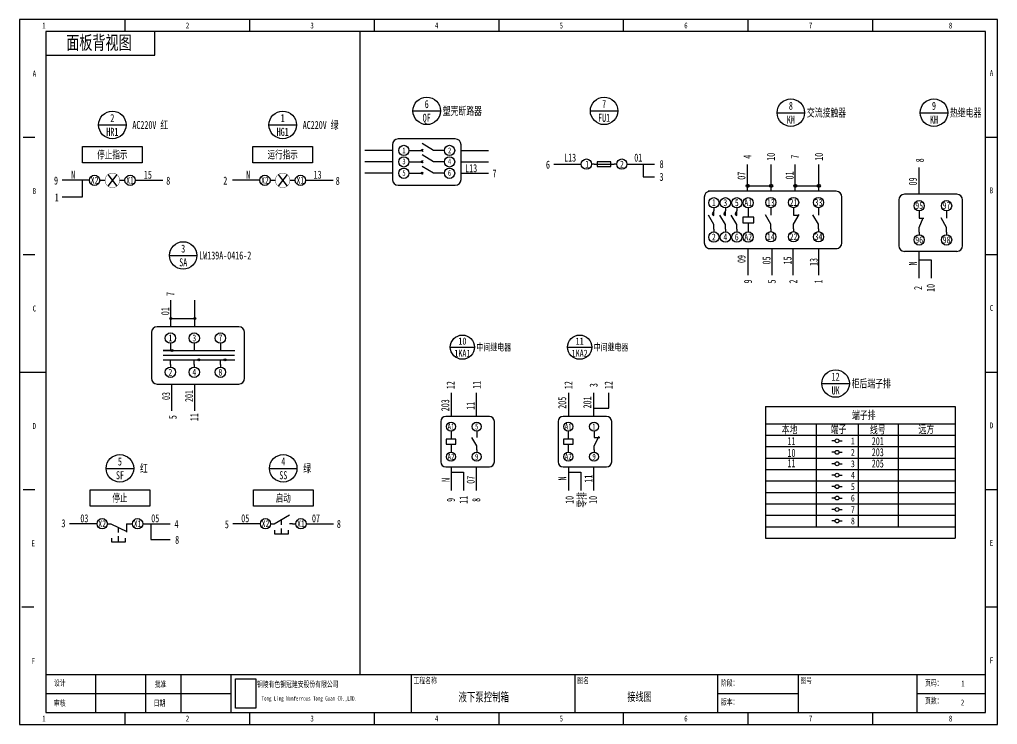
# Model space of a CAD drawing. Header units: millimetres. Extents: x 401220 to 2750366, y -101310 to 943175.
# Drawn here: x 1243198 to 1300217, y 11312 to 52416 of the extents above; entities that cross this region are included whole.
import ezdxf
from ezdxf.enums import TextEntityAlignment as Align

# ---------------------------------------------------------------- set-up
doc = ezdxf.new("R2010")
doc.units = ezdxf.units.MM
doc.linetypes.add('事故照明', pattern=[800, 600, 0, -200, 0])
doc.layers.add('SW', color=8, linetype='Continuous', lineweight=20)
doc.styles.add('IDQSTYLE', font='NSimSun.ttf', dxfattribs={"width": 0.7})
doc.styles.add('标准', font='NSimSun.ttf', dxfattribs={"width": 0.667})

msp = doc.modelspace()

# ---------------------------------------------------------------- hatches: boundary and pattern name
h = msp.add_hatch(color=256)
h.dxf.hatch_style = 1
h.paths.add_polyline_path([(1285647.7, 42811.6), (1285647.7, 42721.4), (1285737.9, 42721.4, 0.4142136)])
h.paths.add_polyline_path([(1285737.9, 42721.4), (1285647.7, 42721.4), (1285647.7, 42631.2, 0.4142136)])
h.paths.add_polyline_path([(1285647.7, 42721.4), (1285647.7, 42811.6, 0.4142136), (1285557.5, 42721.4, 0.4142136), (1285647.7, 42631.2)])
h.paths.add_polyline_path([(1287023.6, 42811.6, 0.4142136), (1286933.4, 42721.4), (1287023.6, 42721.4)])
h.paths.add_polyline_path([(1287023.6, 42721.4), (1286933.4, 42721.4, 0.4142136), (1287023.6, 42631.2)])
h.paths.add_polyline_path([(1287113.8, 42721.4, 0.4142136), (1287023.6, 42811.6), (1287023.6, 42631.2, 0.4142136)])
h = msp.add_hatch(color=256)
h.dxf.hatch_style = 1
h.paths.add_polyline_path([(1288426.8, 42811.6), (1288426.8, 42721.4), (1288517, 42721.4, 0.4142136)])
h.paths.add_polyline_path([(1288517, 42721.4), (1288426.8, 42721.4), (1288426.8, 42631.2, 0.4142136)])
h.paths.add_polyline_path([(1288426.8, 42721.4), (1288426.8, 42811.6, 0.4142136), (1288336.6, 42721.4, 0.4142136), (1288426.8, 42631.2)])
h.paths.add_polyline_path([(1289802.7, 42811.6, 0.4142136), (1289712.5, 42721.4), (1289802.7, 42721.4)])
h.paths.add_polyline_path([(1289802.7, 42721.4), (1289712.5, 42721.4, 0.4142136), (1289802.7, 42631.2)])
h.paths.add_polyline_path([(1289893, 42721.4, 0.4142136), (1289802.7, 42811.6), (1289802.7, 42631.2, 0.4142136)])
h = msp.add_hatch(color=256)
h.dxf.hatch_style = 1
h.paths.add_polyline_path([(1252074.1, 34984.1, 0.4142136), (1252014.7, 35043.4), (1252014.7, 34924.7, 0.4142136)])
h.paths.add_polyline_path([(1252014.7, 35043.4, 0.4142136), (1251955.3, 34984.1, 0.4142136), (1252014.7, 34924.7)])
h = msp.add_hatch(color=256)
h.dxf.hatch_style = 1
h.paths.add_polyline_path([(1253474.3, 34984.1, 0.4142136), (1253414.9, 35043.4), (1253414.9, 34924.7, 0.4142136)])
h.paths.add_polyline_path([(1253414.9, 35043.4, 0.4142136), (1253355.6, 34984.1, 0.4142136), (1253414.9, 34924.7)])
h = msp.add_hatch(color=256)
h.dxf.hatch_style = 1
h.paths.add_polyline_path([(1252143.6, 33110.2, 1), (1252027.9, 33110.2)])
h.paths.add_polyline_path([(1252027.9, 33110.2, 1), (1252143.6, 33110.2)])
h = msp.add_hatch(color=256)
h.dxf.hatch_style = 1
h.paths.add_polyline_path([(1253596.6, 32576.6), (1253712.3, 32576.6, 1)])
h.paths.add_polyline_path([(1253712.3, 32576.6), (1253596.6, 32576.6, 1)])
h = msp.add_hatch(color=256)
h.dxf.hatch_style = 1
h.paths.add_polyline_path([(1255117.9, 32576.6), (1255233.6, 32576.6, 1)])
h.paths.add_polyline_path([(1255233.6, 32576.6), (1255117.9, 32576.6, 1)])

# ---------------------------------------------------------------- linework, layer by layer
at = {"ltscale": 4}
for p, q in [((1249356.2, 51723.9), (1249356.2, 52415.9)), ((1256622.1, 51723.9), (1256622.1, 52415.9)), ((1263887.9, 51723.9), (1263887.9, 52415.9)), ((1271153.7, 51723.9), (1271153.7, 52415.9)), ((1278419.6, 51723.9), (1278419.6, 52415.9)), ((1285685.4, 51723.9), (1285685.4, 52415.9)), ((1292951.2, 51723.9), (1292951.2, 52415.9)), ((1251086.2, 50339.9), (1251086.2, 51723.9)), ((1244720, 50339.9), (1251086.2, 50339.9)), ((1243405.2, 45565.2), (1244097.2, 45565.2)), ((1299525.1, 45565.2), (1300217.1, 45565.2)), ((1243405.2, 38714.6), (1244097.2, 38714.6)), ((1299525.1, 38714.6), (1300217.1, 38714.6)), ((1243197.6, 31863.9), (1244720, 31863.9)), ((1299525.1, 31863.9), (1300217.1, 31863.9)), ((1290752.9, 27847.8), (1290565.4, 27847.8)), ((1290977.9, 27847.8), (1291165.4, 27847.8)), ((1290752.9, 27180.9), (1290565.4, 27180.9)), ((1290977.9, 27180.9), (1291165.4, 27180.9)), ((1290752.9, 26513.9), (1290565.4, 26513.9)), ((1290977.9, 26513.9), (1291165.4, 26513.9)), ((1290752.9, 25846.9), (1290565.4, 25846.9)), ((1290752.9, 25846.9), (1290565.4, 25846.9)), ((1290977.9, 25846.9), (1291165.4, 25846.9)), ((1290977.9, 25846.9), (1291165.4, 25846.9)), ((1290752.9, 25179.9), (1290565.4, 25179.9)), ((1290977.9, 25179.9), (1291165.4, 25179.9)), ((1243405.2, 25013.3), (1244097.2, 25013.3)), ((1299525.1, 25013.3), (1300217.1, 25013.3)), ((1290752.9, 24512.9), (1290565.4, 24512.9)), ((1290977.9, 24512.9), (1291165.4, 24512.9)), ((1290752.9, 23845.9), (1290565.4, 23845.9)), ((1290977.9, 23845.9), (1291165.4, 23845.9)), ((1290752.9, 23178.9), (1290565.4, 23178.9)), ((1290752.9, 23178.9), (1290565.4, 23178.9)), ((1290977.9, 23178.9), (1291165.4, 23178.9)), ((1290977.9, 23178.9), (1291165.4, 23178.9)), ((1243336, 18162.6), (1244028, 18162.6)), ((1299525.1, 18162.6), (1300217.1, 18162.6)), ((1244720, 14218.3), (1299525.1, 14218.3)), ((1247626.3, 14218.3), (1247626.3, 12004)), ((1250532.6, 14218.3), (1250532.6, 12004)), ((1252608.6, 14218.3), (1252608.6, 12004)), ((1255514.9, 14218.3), (1255514.9, 12004)), ((1266033.1, 14218.3), (1266033.1, 12004)), ((1275582.4, 14218.3), (1275582.4, 12004)), ((1283886.2, 14218.3), (1283886.2, 12004)), ((1288591.7, 14218.3), (1288591.7, 12004)), ((1295511.6, 14218.3), (1295511.6, 12004)), ((1244720, 13111.2), (1255514.9, 13111.2)), ((1283886.2, 13111.2), (1288591.7, 13111.2)), ((1295511.6, 13111.2), (1299525.1, 13111.2)), ((1249356.2, 11312), (1249356.2, 12004)), ((1256622.1, 11312), (1256622.1, 12004)), ((1263887.9, 11312), (1263887.9, 12004)), ((1271153.7, 11312), (1271153.7, 12004)), ((1278419.6, 11312), (1278419.6, 12004)), ((1285685.4, 11312), (1285685.4, 12004)), ((1292951.2, 11312), (1292951.2, 12004))]:
    msp.add_line(p, q, dxfattribs=at)
for p, q in [((1263044.3, 51723.9), (1263044.3, 14218.3)), ((1266137.6, 47087.3), (1267738.4, 47087.3)), ((1276481.2, 47087.3), (1278081.9, 47087.3)), ((1287371.6, 46986), (1288972.4, 46986)), ((1295716.8, 46986), (1297317.5, 46986)), ((1247807.5, 46268.9), (1249408.3, 46268.9)), ((1257739.9, 46268.9), (1259340.7, 46268.9)), ((1264937.1, 45117.9), (1264937.1, 43091.9)), ((1268605.5, 45451.4), (1265270.6, 45451.4)), ((1267340.5, 44784.4), (1266673.5, 45184.6)), ((1268939, 43091.9), (1268939, 45117.9)), ((1246865.4, 45017.3), (1250350.3, 45017.3)), ((1246865.4, 44067.7), (1246865.4, 45017.3)), ((1250350.3, 45017.3), (1250350.3, 44067.7)), ((1256797.9, 45017.3), (1260282.8, 45017.3)), ((1256797.9, 44067.7), (1256797.9, 45017.3)), ((1260282.8, 45017.3), (1260282.8, 44067.7)), ((1264937.1, 44784.4), (1263336.3, 44784.4)), ((1265904.2, 44784.4), (1266673.5, 44784.4)), ((1266730, 44724.8), (1266617, 44844)), ((1266719, 44853), (1266629.4, 44712.3)), ((1267339.8, 44119.2), (1266672.8, 44519.4)), ((1267971.9, 44784.4), (1267340.5, 44784.4)), ((1268939, 44786.6), (1270539.8, 44786.6)), ((1250350.3, 44067.7), (1246865.4, 44067.7)), ((1260282.8, 44067.7), (1256797.9, 44067.7)), ((1264937.1, 44117.4), (1263336.3, 44117.4)), ((1265904.2, 44117.4), (1266673.5, 44117.4)), ((1266729.3, 44059.7), (1266616.3, 44178.8)), ((1266718.3, 44187.8), (1266628.7, 44047.1)), ((1267971.9, 44117.4), (1267340.5, 44117.4)), ((1268939, 44119.6), (1270539.8, 44119.6)), ((1275948.2, 43967.7), (1274347.4, 43967.7)), ((1276695.2, 43985.8), (1276547.6, 43985.8)), ((1276695.2, 43985.8), (1276878.8, 43985.8)), ((1276878.8, 44119.2), (1276878.8, 43852.4)), ((1277679.2, 44119.2), (1276878.8, 44119.2)), ((1276878.8, 43985.8), (1277679.2, 43985.8)), ((1277679.2, 43852.4), (1277679.2, 44119.2)), ((1277679.2, 43985.8), (1277872, 43985.8)), ((1278015, 43985.8), (1277872, 43985.8)), ((1278614.9, 43986.3), (1280215.6, 43986.3)), ((1279550.5, 43986.3), (1279550.5, 43246.9)), ((1285647.7, 42400), (1285647.7, 43962.9)), ((1287026.5, 42400), (1287026.5, 43962.9)), ((1288426.8, 42400), (1288426.8, 43962.9)), ((1289802.7, 42400), (1289802.7, 43962.9)), ((1248350.4, 43382.1), (1248862.7, 42699.1)), ((1258282.9, 43382.1), (1258795.1, 42699.1)), ((1264937.1, 43450.5), (1263336.3, 43450.5)), ((1265904.2, 43450.5), (1266673.5, 43450.5)), ((1266730, 43392.7), (1266617, 43511.8)), ((1266719, 43520.8), (1266629.4, 43380.1)), ((1267340.5, 43452.3), (1266673.5, 43852.4)), ((1267971.9, 43450.5), (1267340.5, 43450.5)), ((1268939, 43452.6), (1270539.8, 43452.6)), ((1276878.8, 43852.4), (1277679.2, 43852.4)), ((1295648.1, 42230.7), (1295648.1, 43793.6)), ((1247273.9, 43040.6), (1245673.1, 43040.6)), ((1246850.5, 43040.6), (1246850.5, 42053.2)), ((1247872.8, 43040.6), (1248072.9, 43040.6)), ((1248072.9, 43040.6), (1248179.7, 43040.6)), ((1249033.4, 43040.6), (1249140.1, 43040.6)), ((1249140.1, 43040.6), (1249340.2, 43040.6)), ((1249941.9, 43040.6), (1251542.6, 43040.6)), ((1257206.3, 43040.6), (1255605.6, 43040.6)), ((1257805.3, 43040.6), (1258005.4, 43040.6)), ((1258005.4, 43040.6), (1258112.1, 43040.6)), ((1258965.9, 43040.6), (1259072.6, 43040.6)), ((1259072.6, 43040.6), (1259272.7, 43040.6)), ((1259874.3, 43040.6), (1261475.1, 43040.6)), ((1279550.5, 43246.9), (1280215.6, 43246.9)), ((1265270.6, 42758.4), (1268605.5, 42758.4)), ((1288426.8, 42400), (1283343.1, 42400)), ((1290160.1, 42400), (1285076.4, 42400)), ((1290193.8, 42400), (1285110.1, 42400)), ((1285647.7, 42721.4), (1287023.6, 42721.4)), ((1290812.8, 42400), (1285729.1, 42400)), ((1288426.8, 42721.4), (1289802.7, 42721.4)), ((1297852.2, 42230.7), (1294794, 42230.7)), ((1246850.5, 42053.2), (1245673.1, 42053.2)), ((1283121.2, 42066.5), (1283121.2, 39398.5)), ((1291146.3, 39398.5), (1291146.3, 42066.5)), ((1294460.5, 41897.2), (1294460.5, 39229.2)), ((1298185.7, 39229.2), (1298185.7, 41897.2)), ((1283681.7, 41429.8), (1283681.7, 41263.8)), ((1283681.7, 40997), (1283681.7, 41263.8)), ((1284351, 41429.8), (1284351, 41263.8)), ((1284351, 40997), (1284351, 41263.8)), ((1285018, 41429.8), (1285018, 41263.8)), ((1285018, 40997), (1285018, 41263.8)), ((1285682.6, 41429.8), (1285682.6, 41263.8)), ((1285682.6, 41263.8), (1285682.6, 40890.3)), ((1287004.6, 41444.8), (1287004.6, 41278.8)), ((1287004.6, 41278.8), (1287004.6, 41012)), ((1288328.5, 41444.8), (1288328.5, 41278.8)), ((1288328.5, 41278.8), (1288328.5, 41012)), ((1289782.5, 41444.8), (1289782.5, 41278.8)), ((1289782.5, 41278.8), (1289782.5, 41012)), ((1295653.7, 41260.5), (1295653.7, 41094.5)), ((1295653.7, 41094.5), (1295653.7, 40827.7)), ((1297249.4, 41260.5), (1297249.4, 41094.5)), ((1297249.4, 41094.5), (1297249.4, 40827.7)), ((1283681.7, 40463.4), (1283361.5, 41018)), ((1284351, 40463.4), (1284030.9, 41018)), ((1285018, 40463.4), (1284697.9, 41018)), ((1285362.5, 40890.3), (1285362.5, 40570.1)), ((1286002.8, 40890.3), (1285362.5, 40890.3)), ((1285362.5, 40570.1), (1286002.8, 40570.1)), ((1285682.6, 40570.1), (1285682.6, 40196.6)), ((1286002.8, 40570.1), (1286002.8, 40890.3)), ((1287004.6, 40478.4), (1286684.5, 41033)), ((1288328.5, 40478.4), (1288654, 41042.2)), ((1288328.5, 41012), (1288636.6, 41012)), ((1289782.5, 40478.4), (1289462.3, 41033)), ((1295653.7, 40294.1), (1295888.1, 40848.6)), ((1295653.7, 40827.7), (1295924.3, 40827.7)), ((1297249.4, 40294.1), (1296929.2, 40848.6)), ((1283681.7, 40196.6), (1283681.7, 40463.4)), ((1283681.7, 40196.6), (1283681.7, 40033.4)), ((1284351, 40196.6), (1284351, 40463.4)), ((1284351, 40196.6), (1284351, 40033.4)), ((1285018, 40196.6), (1285018, 40463.4)), ((1285018, 40196.6), (1285018, 40033.4)), ((1285682.6, 40196.6), (1285682.6, 40033.4)), ((1287004.6, 40211.6), (1287004.6, 40478.4)), ((1287004.6, 40211.6), (1287004.6, 40048.4)), ((1288328.5, 40211.6), (1288328.5, 40478.4)), ((1288328.5, 40211.6), (1288328.5, 40048.4)), ((1289782.5, 40211.6), (1289782.5, 40478.4)), ((1289782.5, 40211.6), (1289782.5, 40048.4)), ((1295653.7, 40027.3), (1295653.7, 40294.1)), ((1295653.7, 40027.3), (1295653.7, 39864.1)), ((1297249.4, 40027.3), (1297249.4, 40294.1)), ((1297249.4, 40027.3), (1297249.4, 39864.1)), ((1283343.1, 39065), (1288492.3, 39065)), ((1285076.4, 39065), (1290225.6, 39065)), ((1285110.1, 39065), (1290259.3, 39065)), ((1285680, 37502.2), (1285680, 39065)), ((1285729.1, 39065), (1290878.3, 39065)), ((1287083.2, 37502.2), (1287083.2, 39065)), ((1288309.7, 37502.2), (1288309.7, 39065)), ((1289802.7, 37502.2), (1289802.7, 39065)), ((1297852.2, 38895.7), (1294794, 38895.7)), ((1295648.1, 37332.9), (1295648.1, 38895.7)), ((1251939.6, 38661.8), (1253540.4, 38661.8)), ((1295648.1, 38398.8), (1296348.1, 38398.8)), ((1296348.1, 38398.8), (1296348.1, 37332.9)), ((1252014.7, 34498.1), (1252014.7, 36061)), ((1253414.9, 34498.1), (1253414.9, 36061)), ((1252014.7, 34984.1), (1253414.9, 34984.1)), ((1254687.3, 34498.1), (1251219.7, 34498.1)), ((1254587.8, 34498.1), (1251219.7, 34498.1)), ((1255981.8, 34498.1), (1252514.1, 34498.1)), ((1255882.3, 34498.1), (1252514.1, 34498.1)), ((1244720, 33727.4), (1244720, 31839.9)), ((1250886.2, 34164.6), (1250886.2, 31496.7)), ((1256315.3, 31496.7), (1256315.3, 34164.6)), ((1251992.8, 33110.2), (1251577.5, 33110.2)), ((1251577.5, 33110.2), (1255752.6, 33110.2)), ((1251992.8, 33542.9), (1251992.8, 33376.9)), ((1251992.8, 33376.9), (1251992.8, 33110.2)), ((1253386.6, 33542.9), (1253386.6, 33376.9)), ((1253386.6, 33376.9), (1253386.6, 33110.2)), ((1254907.9, 33542.9), (1254907.9, 33376.9)), ((1254907.9, 33376.9), (1254907.9, 33110.2)), ((1268313.6, 33312.1), (1269724, 33312.1)), ((1275152.4, 33312.1), (1276562.8, 33312.1)), ((1251577.5, 32576.6), (1255745.8, 32576.6)), ((1251992.8, 32309.8), (1251992.8, 32576.6)), ((1253386.6, 32309.8), (1253386.6, 32576.6)), ((1254907.9, 32309.8), (1254907.9, 32576.6)), ((1251992.8, 32309.8), (1251992.8, 32146.5)), ((1253386.6, 32309.8), (1253386.6, 32146.5)), ((1254907.9, 32309.8), (1254907.9, 32146.5)), ((1251219.7, 31163.2), (1254653.3, 31163.2)), ((1252071.3, 29600.3), (1252071.3, 31163.2)), ((1252514.1, 31163.2), (1255981.8, 31163.2)), ((1253410.1, 29600.3), (1253410.1, 31163.2)), ((1289981.3, 31189.9), (1291582.1, 31189.9)), ((1268382.8, 29271.5), (1268382.8, 30648.5)), ((1269849.8, 29271.5), (1269849.8, 30648.5)), ((1275221.6, 29271.5), (1275221.6, 30648.5)), ((1276688.7, 29271.5), (1276688.7, 30648.5)), ((1277559.8, 29746.4), (1277559.8, 30640.3)), ((1276688.7, 29746.4), (1277559.8, 29746.4)), ((1286702.1, 29847.6), (1286702.1, 28847.2)), ((1286702.1, 29847.6), (1297373.9, 29847.6)), ((1287084.5, 29847.6), (1297756.4, 29847.6)), ((1297756.4, 29847.6), (1297756.4, 28847.2)), ((1270591, 29271.5), (1268054.2, 29271.5)), ((1277429.9, 29271.5), (1274893.1, 29271.5)), ((1267760.4, 28977.7), (1267760.4, 26627)), ((1270884.9, 26627), (1270884.9, 28977.7)), ((1274599.2, 28977.7), (1274599.2, 26627)), ((1277723.7, 26627), (1277723.7, 28977.7)), ((1286702.1, 28847.2), (1297756.4, 28847.2)), ((1286702.1, 28847.2), (1286702.1, 28180.2)), ((1289652.7, 28847.2), (1289652.7, 28180.2)), ((1292086.9, 28847.2), (1292086.9, 28180.2)), ((1294422.5, 28847.2), (1294422.5, 28180.2)), ((1297756.4, 28847.2), (1297756.4, 28180.2)), ((1268073, 27941.3), (1268073, 27659.2)), ((1268637.2, 27941.3), (1268073, 27941.3)), ((1268355.1, 28416.7), (1268355.1, 28270.4)), ((1268355.1, 28270.4), (1268355.1, 27941.3)), ((1268637.2, 27659.2), (1268637.2, 27941.3)), ((1269854.7, 27565.2), (1269572.6, 28053.8)), ((1269854.7, 28416.7), (1269854.7, 28270.4)), ((1269854.7, 28270.4), (1269854.7, 28035.3)), ((1274911.8, 27941.3), (1274911.8, 27659.2)), ((1275476, 27941.3), (1274911.8, 27941.3)), ((1275193.9, 28416.7), (1275193.9, 28270.4)), ((1275193.9, 28270.4), (1275193.9, 27941.3)), ((1275476, 27659.2), (1275476, 27941.3)), ((1276693.5, 28416.7), (1276693.5, 28270.4)), ((1276693.5, 28270.4), (1276693.5, 28035.3)), ((1276693.5, 27565.2), (1276995.8, 28120.6)), ((1276693.5, 28035.3), (1277027.3, 28035.3)), ((1286702.1, 28180.2), (1286702.1, 27513.2)), ((1286702.1, 28180.2), (1286702.1, 27513.2)), ((1286702.1, 28180.2), (1297373.9, 28180.2)), ((1287084.5, 28180.2), (1297756.4, 28180.2)), ((1289652.7, 28180.2), (1289652.7, 27513.2)), ((1292086.9, 28180.2), (1292086.9, 27513.2)), ((1294421.4, 28180.2), (1294421.4, 27513.2)), ((1297756.4, 28180.2), (1297756.4, 27513.2)), ((1297756.4, 28180.2), (1297756.4, 27513.2)), ((1268073, 27659.2), (1268637.2, 27659.2)), ((1268355.1, 27659.2), (1268355.1, 27330.1)), ((1269854.7, 27330.1), (1269854.7, 27565.2)), ((1274911.8, 27659.2), (1275476, 27659.2)), ((1275193.9, 27659.2), (1275193.9, 27330.1)), ((1276693.5, 27330.1), (1276693.5, 27565.2)), ((1286702.1, 27513.2), (1286702.1, 26846.2)), ((1286702.1, 27513.2), (1286702.1, 26846.2)), ((1286702.1, 27513.2), (1297373.9, 27513.2)), ((1287084.5, 27513.2), (1297756.4, 27513.2)), ((1289652.7, 27513.2), (1289652.7, 26846.2)), ((1292086.9, 27513.2), (1292086.9, 26846.2)), ((1294421.4, 27513.2), (1294421.4, 26846.2)), ((1297756.4, 27513.2), (1297756.4, 26846.2)), ((1297756.4, 27513.2), (1297756.4, 26846.2)), ((1268355.1, 27330.1), (1268355.1, 27186.3)), ((1269854.7, 27330.1), (1269854.7, 27186.3)), ((1275193.9, 27330.1), (1275193.9, 27186.3)), ((1276693.5, 27330.1), (1276693.5, 27186.3)), ((1286702.1, 26846.2), (1286702.1, 26179.2)), ((1286702.1, 26846.2), (1286702.1, 26179.2)), ((1286702.1, 26846.2), (1297373.9, 26846.2)), ((1287084.5, 26846.2), (1297756.4, 26846.2)), ((1289652.7, 26846.2), (1289652.7, 26179.2)), ((1292086.9, 26846.2), (1292086.9, 26179.2)), ((1294421.4, 26846.2), (1294421.4, 26179.2)), ((1297756.4, 26846.2), (1297756.4, 26179.2)), ((1297756.4, 26846.2), (1297756.4, 26179.2)), ((1248250.8, 26246.1), (1249851.6, 26246.1)), ((1257773.9, 26246.1), (1259374.7, 26246.1)), ((1268054.2, 26333.1), (1270591, 26333.1)), ((1268382.8, 24956.1), (1268382.8, 26333.1)), ((1269849.8, 24956.1), (1269849.8, 26333.1)), ((1274893.1, 26333.1), (1277429.9, 26333.1)), ((1275221.6, 24956.1), (1275221.6, 26333.1)), ((1276688.7, 24956.1), (1276688.7, 26333.1)), ((1268382.8, 26022.1), (1269082.7, 26022.1)), ((1269082.7, 26022.1), (1269082.7, 24956.1)), ((1275221.6, 26022.1), (1275921.6, 26022.1)), ((1275921.6, 26022.1), (1275921.6, 24956.1)), ((1286702.1, 26179.2), (1286702.1, 25512.2)), ((1286702.1, 26179.2), (1286702.1, 25512.2)), ((1286702.1, 26179.2), (1297373.9, 26179.2)), ((1287084.5, 26179.2), (1297756.4, 26179.2)), ((1289652.7, 26179.2), (1289652.7, 25512.2)), ((1292086.9, 26179.2), (1292086.9, 25512.2)), ((1294421.4, 26179.2), (1294421.4, 25512.2)), ((1297756.4, 26179.2), (1297756.4, 25512.2)), ((1297756.4, 26179.2), (1297756.4, 25512.2)), ((1286702.1, 25512.2), (1297373.9, 25512.2)), ((1286702.1, 25512.2), (1286702.1, 24845.2)), ((1286702.1, 25512.2), (1286702.1, 24845.2)), ((1287084.5, 25512.2), (1297756.4, 25512.2)), ((1289652.7, 25512.2), (1289652.7, 24845.2)), ((1292086.9, 25512.2), (1292086.9, 24845.2)), ((1294421.4, 25512.2), (1294421.4, 24845.2)), ((1297756.4, 25512.2), (1297756.4, 24845.2)), ((1297756.4, 25512.2), (1297756.4, 24845.2)), ((1247308.7, 24994.5), (1250793.7, 24994.5)), ((1247308.7, 24044.9), (1247308.7, 24994.5)), ((1250793.7, 24994.5), (1250793.7, 24044.9)), ((1256831.8, 24994.5), (1260316.8, 24994.5)), ((1256831.8, 24044.9), (1256831.8, 24994.5)), ((1260316.8, 24994.5), (1260316.8, 24044.9)), ((1286702.1, 24845.2), (1286702.1, 24178.2)), ((1286702.1, 24845.2), (1286702.1, 24178.2)), ((1286702.1, 24845.2), (1297373.9, 24845.2)), ((1287084.5, 24845.2), (1297756.4, 24845.2)), ((1289652.7, 24845.2), (1289652.7, 24178.2)), ((1292086.9, 24845.2), (1292086.9, 24178.2)), ((1294421.4, 24845.2), (1294421.4, 24178.2)), ((1297756.4, 24845.2), (1297756.4, 24178.2)), ((1297756.4, 24845.2), (1297756.4, 24178.2)), ((1250793.7, 24044.9), (1247308.7, 24044.9)), ((1260316.8, 24044.9), (1256831.8, 24044.9)), ((1286702.1, 24178.2), (1286702.1, 23511.2)), ((1286702.1, 24178.2), (1286702.1, 23511.2)), ((1286702.1, 24178.2), (1297373.9, 24178.2)), ((1287084.5, 24178.2), (1297756.4, 24178.2)), ((1289652.7, 24178.2), (1289652.7, 23511.2)), ((1292086.9, 24178.2), (1292086.9, 23511.2)), ((1294421.4, 24178.2), (1294421.4, 23511.2)), ((1297756.4, 24178.2), (1297756.4, 23511.2)), ((1297756.4, 24178.2), (1297756.4, 23511.2)), ((1258039.4, 23017.8), (1258938.3, 23532.4)), ((1286702.1, 23511.2), (1286702.1, 22844.2)), ((1286702.1, 23511.2), (1286702.1, 22844.2)), ((1286702.1, 23511.2), (1297373.9, 23511.2)), ((1287084.5, 23511.2), (1297756.4, 23511.2)), ((1289652.7, 23511.2), (1289652.7, 22844.2)), ((1292086.9, 23511.2), (1292086.9, 22844.2)), ((1294421.4, 23511.2), (1294421.4, 22844.2)), ((1297756.4, 23511.2), (1297756.4, 22844.2)), ((1297756.4, 23511.2), (1297756.4, 22844.2)), ((1247717.2, 23017.8), (1246116.4, 23017.8)), ((1248316.2, 23017.8), (1248516.3, 23017.8)), ((1248516.3, 23017.8), (1249455.8, 22572)), ((1249427, 23017.8), (1249783.6, 23017.8)), ((1249427, 23017.8), (1249427, 22517.3)), ((1250385.2, 23017.8), (1251986, 23017.8)), ((1250848.4, 23017.8), (1250848.4, 22181.2)), ((1257240.3, 23017.8), (1255639.5, 23017.8)), ((1257839.3, 23017.8), (1258039.4, 23017.8)), ((1258477.7, 22947.2), (1258477.7, 23261.2)), ((1259106.6, 23017.8), (1258947.3, 23017.8)), ((1259106.6, 23017.8), (1259306.7, 23017.8)), ((1259908.3, 23017.8), (1261509.1, 23017.8)), ((1286702.1, 22844.2), (1286702.1, 22177.2)), ((1286702.1, 22844.2), (1286702.1, 22177.2)), ((1286702.1, 22844.2), (1297373.9, 22844.2)), ((1287084.5, 22844.2), (1297756.4, 22844.2)), ((1297756.4, 22844.2), (1297756.4, 22177.2)), ((1297756.4, 22844.2), (1297756.4, 22177.2)), ((1248959.5, 22513.7), (1248959.5, 22807.5)), ((1248959.5, 21953.6), (1248959.5, 22292.1)), ((1258071, 22646.4), (1258071, 22417.3)), ((1258071, 22417.3), (1258884.4, 22417.3)), ((1258477.7, 22417.3), (1258477.7, 22731.3)), ((1258884.4, 22417.3), (1258884.4, 22646.4)), ((1248552.8, 22182.6), (1248552.8, 21953.6)), ((1248552.8, 21953.6), (1249366.2, 21953.6)), ((1249366.2, 21953.6), (1249366.2, 22182.6)), ((1250848.4, 22181.2), (1250848.4, 22086.9)), ((1250848.4, 22086.9), (1251986, 22086.9)), ((1286702.1, 22177.2), (1297756.4, 22177.2))]:
    msp.add_line(p, q)
at = {"linetype": '事故照明'}
msp.add_line((1251577.5, 32838.6), (1255732, 32838.6), dxfattribs=at)
at = {"ltscale": 4}
for points in [[(1243197.6, 11312), (1300217.1, 11312), (1300217.1, 52415.9), (1243197.6, 52415.9)], [(1244720, 12004), (1299525.1, 12004), (1299525.1, 51723.9), (1244720, 51723.9)]]:
    msp.add_lwpolyline(points, close=True, dxfattribs=at)
at = {"const_width": 21.3}
for points in [[(1248179.7, 43040.6, 1), (1249033.4, 43040.6, 1)], [(1258112.1, 43040.6, 1), (1258965.9, 43040.6, 1)]]:
    msp.add_lwpolyline(points, format="xyb", close=True, dxfattribs=at)
for points in [[(1248862.7, 43382.1), (1248350.4, 42699.1)], [(1258795.1, 43382.1), (1258282.9, 42699.1)]]:
    msp.add_lwpolyline(points)
msp.add_lwpolyline([(1255785.7, 13966.8), (1256966.6, 13966.8), (1256966.6, 12255), (1255785.7, 12255)], close=True)
for centre, radius in [((1266938, 47087.3), 800.4), ((1277281.5, 47087.3), 800.4), ((1288172, 46986), 800.4), ((1296517.2, 46986), 800.4), ((1248607.9, 46268.9), 800.4), ((1258540.3, 46268.9), 800.4), ((1265604.1, 44784.4), 300.1), ((1268272, 44784.4), 300.1), ((1265604.1, 44117.4), 300.1), ((1268272, 44117.4), 300.1), ((1276247.5, 43985.8), 300.1), ((1278315.1, 43985.8), 300.1), ((1247572.7, 43040.6), 300.1), ((1249640.4, 43040.6), 300.1), ((1257505.2, 43040.6), 300.1), ((1259572.8, 43040.6), 300.1), ((1265604.1, 43450.5), 300.1), ((1268272, 43450.5), 300.1), ((1285647.7, 42721.4), 90.2), ((1287023.6, 42721.4), 90.2), ((1288426.8, 42721.4), 90.2), ((1289802.7, 42721.4), 90.2), ((1283681.7, 41729.9), 300.1), ((1284351, 41729.9), 300.1), ((1285018, 41729.9), 300.1), ((1285682.6, 41729.9), 300.1), ((1287004.6, 41745), 300.1), ((1288328.5, 41745), 300.1), ((1289782.5, 41745), 300.1), ((1295653.7, 41560.6), 300.1), ((1297249.4, 41560.6), 300.1), ((1283681.7, 39733.2), 300.1), ((1284351, 39733.2), 300.1), ((1285018, 39733.2), 300.1), ((1285682.6, 39733.2), 300.1), ((1287004.6, 39748.3), 300.1), ((1288328.5, 39748.3), 300.1), ((1289782.5, 39748.3), 300.1), ((1252740, 38661.8), 800.4), ((1295653.7, 39563.9), 300.1), ((1297249.4, 39563.9), 300.1), ((1252014.7, 34984.1), 59.4), ((1253414.9, 34984.1), 59.4), ((1251992.8, 33843.1), 300.1), ((1253386.6, 33843.1), 300.1), ((1254907.9, 33843.1), 300.1), ((1269018.8, 33312.1), 705.2), ((1275857.6, 33312.1), 705.2), ((1252085.8, 33110.2), 57.9), ((1253654.5, 32576.6), 57.9), ((1255175.7, 32576.6), 57.9), ((1251992.8, 31846.4), 300.1), ((1253386.6, 31846.4), 300.1), ((1254907.9, 31846.4), 300.1), ((1290781.7, 31189.9), 800.4), ((1268355.1, 28681.1), 264.5), ((1269854.7, 28681.1), 264.5), ((1275193.9, 28681.1), 264.5), ((1276693.5, 28681.1), 264.5), ((1249051.2, 26246.1), 800.4), ((1258574.3, 26246.1), 800.4), ((1268355.1, 26921.8), 264.5), ((1269854.7, 26921.8), 264.5), ((1275193.9, 26921.8), 264.5), ((1276693.5, 26921.8), 264.5), ((1248016, 23017.8), 300.1), ((1250083.7, 23017.8), 300.1), ((1257539.1, 23017.8), 300.1), ((1259606.8, 23017.8), 300.1)]:
    msp.add_circle(centre, radius)
at = {"ltscale": 4}
for centre in [(1290865.4, 27847.8), (1290865.4, 27180.9), (1290865.4, 26513.9), (1290865.4, 25846.9), (1290865.4, 25846.9), (1290865.4, 25179.9), (1290865.4, 24512.9), (1290865.4, 23845.9), (1290865.4, 23178.9), (1290865.4, 23178.9)]:
    msp.add_circle(centre, 112.5, dxfattribs=at)
for centre, radius, start, end in [((1265270.6, 45117.9), 333.5, 90, 180), ((1268605.5, 45117.9), 333.5, 0, 90), ((1265270.6, 43091.9), 333.5, 180, 270), ((1268605.5, 43091.9), 333.5, 270, 0), ((1283454.7, 42066.5), 333.5, 90, 180), ((1290812.8, 42066.5), 333.5, 0, 90), ((1294794, 41897.2), 333.5, 90, 180), ((1297852.2, 41897.2), 333.5, 0, 90), ((1283681.7, 41093.1), 96, 90, 270), ((1284351, 41093.1), 96, 90, 270), ((1285018, 41093.1), 96, 90, 270), ((1283454.7, 39398.5), 333.5, 180, 270), ((1290812.8, 39398.5), 333.5, 270, 0), ((1294794, 39229.2), 333.5, 180, 270), ((1297852.2, 39229.2), 333.5, 270, 0), ((1251219.7, 34164.6), 333.5, 90, 180), ((1255981.8, 34164.6), 333.5, 0, 90), ((1251219.7, 31496.7), 333.5, 180, 270), ((1255981.8, 31496.7), 333.5, 270, 0), ((1268054.2, 28977.7), 293.8, 90, 180), ((1270591, 28977.7), 293.8, 0, 90), ((1274893.1, 28977.7), 293.8, 90, 180), ((1277429.9, 28977.7), 293.8, 0, 90), ((1268054.2, 26627), 293.8, 180, 270), ((1270591, 26627), 293.8, 270, 0), ((1274893.1, 26627), 293.8, 180, 270), ((1277429.9, 26627), 293.8, 270, 0)]:
    msp.add_arc(centre, radius, start, end)
for p in [(1248606.5, 43040.6), (1258539, 43040.6)]:
    msp.add_point(p)

# ---------------------------------------------------------------- texts
at = {"style": 'IDQSTYLE', "width": 0.7}
for s, p in [('1', (1244616.2, 51793.1)), ('2', (1252989.2, 51793.1)), ('3', (1260255, 51793.1)), ('4', (1267520.8, 51793.1)), ('5', (1274786.7, 51793.1)), ('6', (1282052.5, 51793.1)), ('7', (1289318.3, 51793.1)), ('8', (1297483.7, 51793.1)), ('A', (1244062.6, 48990.5)), ('A', (1299871.1, 49025.1)), ('B', (1244062.6, 42139.9)), ('B', (1299871.1, 42174.5)), ('C', (1244062.6, 35289.3)), ('C', (1299871.1, 35323.8)), ('D', (1244062.6, 28438.6)), ('D', (1299871.1, 28473.2)), ('E', (1243993.4, 21588)), ('E', (1299871.1, 21622.6)), ('F', (1243993.4, 14737.3)), ('F', (1299871.1, 14771.9)), ('1', (1244616.2, 11381.2)), ('2', (1252989.2, 11381.2)), ('3', (1260255, 11381.2)), ('4', (1267520.8, 11381.2)), ('5', (1274786.7, 11381.2)), ('6', (1282052.5, 11381.2)), ('7', (1289318.3, 11381.2)), ('8', (1297483.7, 11381.2))]:
    msp.add_text(s, height=346.7, dxfattribs=at).set_placement(p, align=Align.BOTTOM_CENTER)
msp.add_text('面板背视图', height=800.39, dxfattribs=at).set_placement((1247828.4, 51088.3), align=Align.MIDDLE)
for s, height, p in [('6', 466.9, (1266938, 47487.5)), ('7', 466.9, (1277281.5, 47487.5)), ('8', 466.9, (1288172, 47386.2)), ('9', 466.9, (1296517.2, 47386.2)), ('2', 466.9, (1248607.9, 46669.1)), ('1', 466.9, (1258540.3, 46669.1)), ('QF', 466.89, (1266938, 46687.1)), ('FU1', 466.89, (1277281.5, 46687.1)), ('KM', 466.89, (1288172, 46585.8)), ('KH', 466.89, (1296517.2, 46585.8)), ('HR1', 466.89, (1248607.9, 45868.7)), ('HG1', 466.89, (1258540.3, 45868.7)), ('停止指示', 450.22, (1248607.9, 44542.5)), ('运行指示', 450.22, (1258540.3, 44541.5)), ('1', 333.5, (1265614.4, 44784.4)), ('2', 333.5, (1268272, 44784.4)), ('3', 333.5, (1265614.4, 44141.4)), ('4', 333.5, (1268272, 44141.4)), ('6', 466.9, (1274008.1, 43957.1)), ('8', 466.9, (1280635.3, 43988.1)), ('5', 333.5, (1265614.4, 43474.4)), ('6', 333.5, (1268272, 43474.4)), ('7', 466.9, (1270892.4, 43441.9)), ('3', 466.9, (1280629.2, 43241.1)), ('9', 466.9, (1245323.9, 43028.2)), ('X2', 400.2, (1247572.7, 43040.6)), ('X1', 400.2, (1249640.4, 43040.6)), ('8', 466.9, (1251868, 43021.3)), ('2', 466.9, (1255192.6, 43025.9)), ('X2', 400.2, (1257505.2, 43040.6)), ('X1', 400.2, (1259572.8, 43040.6)), ('8', 466.9, (1261751.6, 43010.8)), ('1', 466.9, (1245365.3, 42047.8)), ('3', 466.9, (1252740, 39062)), ('SA', 466.89, (1252740, 38261.6)), ('10', 411.37, (1269018.8, 33664.8)), ('11', 411.37, (1275857.6, 33664.8)), ('1KA1', 411.37, (1269018.8, 32959.5)), ('1KA2', 411.37, (1275857.6, 32959.5)), ('12', 466.89, (1290781.7, 31590.1)), ('UK', 466.89, (1290781.7, 30789.7)), ('端子排', 466.89, (1292420.4, 29347.4)), ('1', 400.2, (1291787.5, 27846.7)), ('2', 400.2, (1291787.5, 27179.7)), ('5', 466.9, (1249051.2, 26646.2)), ('4', 466.9, (1258574.3, 26646.2)), ('3', 400.2, (1291787.5, 26512.7)), ('@N421', 0.133, (1292086.9, 26512.7)), ('SF', 466.89, (1249051.2, 25845.9)), ('SS', 466.89, (1258574.3, 25845.9)), ('4', 400.2, (1291787.5, 25845.7)), ('5', 400.2, (1291787.5, 25178.7)), ('停止', 450.22, (1249051.2, 24518.7)), ('启动', 450.22, (1258574.3, 24518.7)), ('6', 400.2, (1291787.5, 24511.7)), ('7', 400.2, (1291787.5, 23844.7)), ('@N421', 0.133, (1292086.9, 23844.7)), ('3', 466.9, (1245756.6, 23040.8)), ('X2', 400.2, (1248016, 23017.8)), ('X1', 400.2, (1250083.7, 23017.8)), ('4', 466.9, (1252351.3, 23001)), ('5', 466.9, (1255283.8, 22983)), ('X2', 400.2, (1257539.1, 23017.8)), ('X1', 400.2, (1259606.8, 23017.8)), ('8', 466.9, (1261817, 23006.5)), ('8', 400.2, (1291787.5, 23177.7)), ('8', 466.9, (1252385.7, 22078.7)), ('接线图', 485.36, (1279350.5, 12924.2))]:
    msp.add_text(s, height=height, dxfattribs=at).set_placement(p, align=Align.MIDDLE_CENTER)
for s, height, p in [('塑壳断路器', 466.89, (1267871.8, 47087.3)), ('交流接触器', 466.89, (1289105.8, 46986)), ('热继电器', 466.89, (1297450.9, 46986)), (' AC220V 红', 466.89, (1249541.7, 46268.9)), (' AC220V 绿', 466.89, (1259474.1, 46268.9)), ('LW139A-0416-2', 466.895, (1253673.8, 38661.8)), ('中间继电器', 411.37, (1269841.5, 33312.1)), ('中间继电器', 411.37, (1276680.4, 33312.1)), ('柜后端子排', 466.89, (1291715.5, 31189.9)), (' 红', 466.89, (1249985, 26246.1)), (' 绿', 466.89, (1259508.1, 26246.1))]:
    msp.add_text(s, height=height, dxfattribs=at).set_placement(p, align=Align.MIDDLE_LEFT)
for s, height, p in [('L13', 466.89, (1275300.5, 44133.1)), ('01', 466.89, (1279275.9, 44133.1)), ('L13', 466.89, (1269532.4, 43515)), ('N', 466.9, (1246323.5, 43136.4)), ('15', 466.89, (1250679.5, 43136.4)), ('N', 466.9, (1256525.7, 43136.4)), ('13', 466.89, (1260578.3, 43136.4)), ('1', 400.2, (1283681.7, 41537.3)), ('3', 400.2, (1284351, 41537.3)), ('5', 400.2, (1285018, 41537.3)), ('A1', 400.2, (1285682.6, 41537.3)), ('13', 400.2, (1287004.6, 41552.3)), ('21', 400.2, (1288328.5, 41552.3)), ('33', 400.2, (1289782.5, 41552.3)), ('95', 400.2, (1295653.7, 41368)), ('97', 400.2, (1297249.4, 41368)), ('2', 400.2, (1283681.7, 39537)), ('4', 400.2, (1284351, 39537)), ('6', 400.2, (1285018, 39537)), ('A2', 400.2, (1285682.6, 39537)), ('14', 400.2, (1287004.6, 39552)), ('22', 400.2, (1288328.5, 39552)), ('34', 400.2, (1289782.5, 39552)), ('96', 400.2, (1295653.7, 39367.7)), ('98', 400.2, (1297249.4, 39367.7)), ('1', 400.2, (1251992.8, 33650.5)), ('3', 400.2, (1253386.6, 33650.5)), ('7', 400.2, (1254907.9, 33650.5)), ('2', 400.2, (1251992.8, 31650.2)), ('4', 400.2, (1253386.6, 31650.2)), ('8', 400.2, (1254907.9, 31650.2)), ('A1', 352.61, (1268355.1, 28511.4)), ('5', 352.6, (1269854.7, 28511.4)), ('A1', 352.61, (1275193.9, 28511.4)), ('1', 352.6, (1276687.8, 28511.4)), ('A2', 352.61, (1268355.1, 26749)), ('9', 352.6, (1269854.7, 26749)), ('A2', 352.61, (1275193.9, 26749)), ('9', 352.6, (1276693.5, 26749)), ('1', 346.7, (1298210.3, 13526.4)), ('2', 346.7, (1298182.7, 12419.2))]:
    msp.add_text(s, height=height, dxfattribs=at).set_placement(p, align=Align.CENTER)
for s, height, rotation, p in [('4', 466.9, 90, (1285873.8, 44416.2)), ('10', 466.89, 90, (1287239.1, 44416.2)), ('7', 466.9, 90, (1288652.2, 44416.2)), ('10', 466.89, 90, (1290039.3, 44416.2)), ('8', 466.9, 90, (1295925, 44209.8)), ('07', 466.89, 90, (1285523.1, 43309.6)), ('01', 466.89, 90, (1288329.8, 43327.9)), ('09', 466.89, 90, (1295520.5, 42975.3)), ('09', 466.89, 90, (1285523.1, 38452.9)), ('05', 466.89, 90, (1286984, 38366.1)), ('15', 466.89, 90, (1288212.7, 38366.1)), ('13', 466.89, 90, (1289734.6, 38279.4)), ('N', 466.9, 90, (1295520.5, 38196.8)), ('9', 466.9, 90, (1285902.9, 37141.4)), ('5', 466.9, 90, (1287287.7, 37141.4)), ('2', 466.9, 90, (1288546, 37138.9)), ('1', 466.9, 90, (1290007, 37138.9)), ('7', 466.9, 90, (1252227.4, 36411.8)), ('2', 466.9, 90, (1295820.6, 36766.5)), ('10', 466.89, 90, (1296553.8, 36766.5)), ('01', 466.89, 90, (1251926, 35407.7)), ('12', 466.89, 90, (1268561.3, 31098.4)), ('11', 466.89, 90, (1270089.1, 31115.2)), ('12', 466.89, 90, (1275435.9, 31098.4)), ('3', 466.9, 90, (1276903.1, 31098.4)), ('12', 466.89, 90, (1277778.6, 31098.4)), ('03', 466.89, 90, (1251972.1, 30464.2)), ('201', 466.89, 90, (1253313, 30464.2)), ('203', 466.89, 90, (1268251.2, 29924.3)), ('205', 466.89, 90, (1275071.3, 30069.5)), ('201', 466.89, 90, (1276534.4, 30091.6)), ('11', 466.89, 90, (1269730.1, 29892)), ('5', 466.9, 90, (1252359.8, 29229.7)), ('11', 466.89, 90, (1253613.6, 29229.7)), ('本地', 466.89, 360, (1288092.7, 28287.7)), ('端子', 466.89, 360, (1290957.2, 28300.8)), ('线号', 466.89, 360, (1293240.3, 28274.3)), ('远方', 466.89, 360, (1296069, 28292)), ('11', 466.89, 360, (1288209.6, 27600.9)), ('201', 466.89, 360, (1293240.3, 27600.9)), ('10', 466.89, 360, (1288209.6, 26913.4)), ('203', 466.89, 360, (1293240.3, 26956.8)), ('11', 466.89, 360, (1288209.6, 26311.6)), ('205', 466.89, 360, (1293240.3, 26296)), ('07', 466.89, 90, (1269734.4, 25579.6)), ('N', 466.9, 90, (1275082.3, 25653.7)), ('11', 466.89, 90, (1276600.1, 25644.6)), ('N', 466.9, 90, (1268278.2, 25567.4)), ('11', 466.89, 90, (1269320, 24405.4)), ('10', 466.89, 90, (1275497.7, 24405.4)), ('零排', 466.89, 90, (1276211.1, 24405.4)), ('10', 466.89, 90, (1276868.6, 24405.4)), ('9', 466.9, 90, (1268581.1, 24405.4)), ('8', 466.9, 90, (1270060.5, 24405.4)), ('03', 466.89, 360, (1246975.7, 23100.2)), ('05', 466.89, 360, (1251109, 23100.2)), ('05', 466.89, 360, (1256356.4, 23100.2)), ('07', 466.89, 360, (1260481.9, 23100.2))]:
    msp.add_text(s, height=height, rotation=rotation, dxfattribs=at).set_placement(p, align=Align.CENTER)
for s, p in [('1', (1276178.9, 43785.7)), ('2', (1278208.4, 43785.7))]:
    msp.add_text(s, height=400.2, dxfattribs=at).set_placement(p)
for s, p in [('设计', (1245204.3, 13457.2)), ('批准', (1251086.2, 13388)), ('工程名称', (1266171.5, 13595.6)), ('图名', (1275720.8, 13595.6)), ('阶段：', (1284093.8, 13457.2)), ('图号', (1288730.1, 13595.6)), ('页码：', (1295996, 13457.2)), ('审核', (1245204.3, 12280.8)), ('日期', (1251017, 12280.8)), ('版本：', (1284093.8, 12350)), ('页数：', (1295996, 12419.2))]:
    msp.add_text(s, height=346.68, dxfattribs=at).set_placement(p, align=Align.BOTTOM_LEFT)
for s, height, p in [('铜陵有色铜冠建安股份有限公司', 346.684, (1257038.8, 13832.8)), ('Tong Ling Nonferrous Tong Guan CO.,LTD.', 249.612, (1257315.6, 12952.7))]:
    msp.add_text(s, height=height, dxfattribs=at).set_placement(p, align=Align.TOP_LEFT)
at = {"layer": 'SW', "color": 7, "linetype": 'Continuous', "lineweight": 25, "style": '标准', "width": 0.667}
msp.add_text('液下泵控制箱', height=525, dxfattribs=at).set_placement((1270261.8, 12651.9), align=Align.CENTER)

doc.saveas('drawing.dxf')
